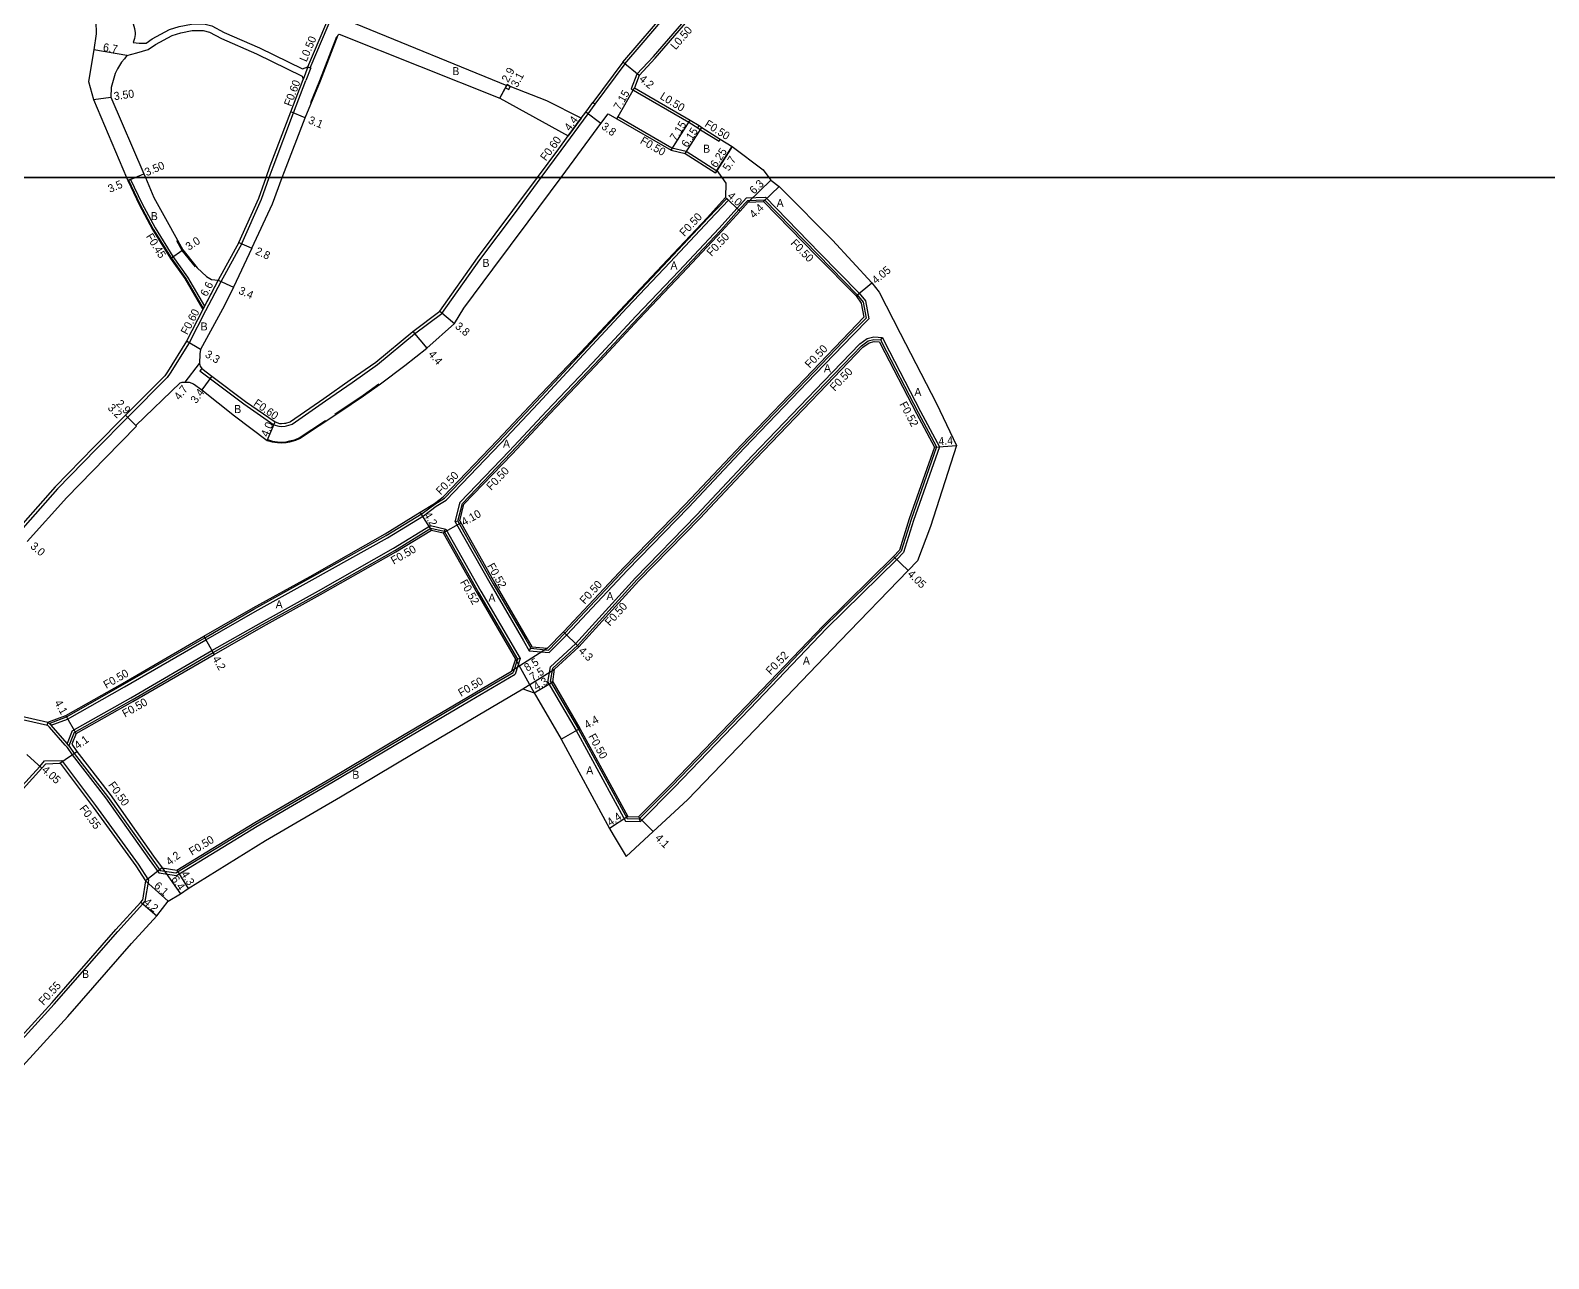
# Model space of a CAD drawing. Header units: metres. Extents: x -24000 to -21600, y -87000 to -84000.
# Drawn here: x -23771.3 to -23467.7, y -86616.2 to -86370.6 of the extents above; entities that cross this region are included whole.
import ezdxf

# ---------------------------------------------------------------- set-up
doc = ezdxf.new("R2010")
doc.units = ezdxf.units.M
doc.header["$LTSCALE"] = 2.5
for name, color, linetype in [('側溝・桝', 7, 'Continuous'), ('図郭', 7, 'Continuous'), ('幅員', 7, 'Continuous'), ('歩道・分離帯・安全施設', 7, 'Continuous'), ('舗装', 7, 'Continuous'), ('道路', 7, 'Continuous')]:
    doc.layers.add(name, color=color, linetype=linetype)
doc.styles.get("Standard").update_dxf_attribs({"font": ''})
doc.styles.get('Standard').set_extended_font_data('@MS PGothic')

msp = doc.modelspace()

# ---------------------------------------------------------------- linework, layer by layer
at = {"layer": '側溝・桝', "flags": 128}
for points in [[(-23715.28, -86378.06), (-23711.71, -86369.6), (-23710.13, -86365.66), (-23703.12, -86346.71)], [(-23652.39, -86377.25), (-23649.16, -86373.47), (-23640.57, -86363.43), (-23636.53, -86359.16), (-23633.09, -86356.14), (-23631.73, -86355.21)], [(-23649.97, -86379.33), (-23646.67, -86375.78), (-23637.95, -86365.73), (-23634.32, -86361.97), (-23633, -86360.79), (-23631.62, -86359.69), (-23631.15, -86359.37)], [(-23715.75, -86377.88), (-23716.71, -86380.39)], [(-23715.19, -86378.1), (-23716.15, -86380.6)], [(-23715.75, -86377.88), (-23715.28, -86378.06), (-23715.19, -86378.1)], [(-23652.39, -86377.25), (-23658.42, -86385.32)], [(-23649.97, -86379.33), (-23651.1, -86382.27)], [(-23723.48, -86400), (-23722.72, -86397.86), (-23718.61, -86387.09), (-23716.15, -86380.6)], [(-23651.1, -86382.27), (-23639.6, -86388.94), (-23637.83, -86390.05)], [(-23669.11, -86400), (-23665.11, -86394.62), (-23659.74, -86387.29), (-23658.33, -86385.37)], [(-23658.33, -86385.37), (-23658.42, -86385.32), (-23658.82, -86385.02)], [(-23661.1, -86388.12), (-23663.7, -86391.67)], [(-23653.77, -86387.84), (-23654.01, -86388.27)], [(-23653.77, -86387.84), (-23642.98, -86394.08), (-23640.12, -86394.74), (-23634, -86398.66)], [(-23637.83, -86390.05), (-23637.56, -86389.63)], [(-23637.83, -86390.05), (-23637.24, -86390.46), (-23633.56, -86392.74)], [(-23633.56, -86392.74), (-23633.3, -86392.32)], [(-23751.22, -86400.38), (-23751.64, -86400.56)], [(-23751.64, -86400.56), (-23749.35, -86405.32), (-23746.69, -86410.31), (-23743.12, -86416.08), (-23740.22, -86420.14), (-23736.69, -86426.21)], [(-23751.22, -86400.38), (-23748.95, -86405.12), (-23746.3, -86410.09), (-23742.74, -86415.83), (-23739.85, -86419.9), (-23736.44, -86425.75)], [(-23729, -86413.22), (-23725.04, -86404.37), (-23723.48, -86400)], [(-23681.38, -86416.46), (-23674.28, -86406.98), (-23669.11, -86400)], [(-23628.06, -86404.09), (-23624.24, -86403.95)], [(-23624.24, -86403.95), (-23613.46, -86415.04), (-23605.57, -86423.15), (-23604.3, -86424.69), (-23603.64, -86428.26)], [(-23690.36, -86465.31), (-23688.46, -86464.14), (-23677.57, -86452.8), (-23670.1, -86444.83), (-23661.02, -86435.03), (-23652.28, -86425.64), (-23643.72, -86416.61), (-23635.78, -86408.16), (-23632.03, -86404.23)], [(-23690.1, -86465.73), (-23688.13, -86464.51), (-23677.2, -86453.14), (-23669.73, -86445.17), (-23660.66, -86435.37), (-23651.92, -86425.98), (-23643.35, -86416.95), (-23635.41, -86408.5), (-23631.66, -86404.57)], [(-23686.31, -86468.85), (-23685.33, -86464.91), (-23675.54, -86454.73), (-23668.07, -86446.75), (-23658.85, -86437.08), (-23650.11, -86427.69), (-23641.54, -86418.66), (-23633.59, -86410.19), (-23629.94, -86406.16), (-23628.06, -86404.09)], [(-23685.78, -86468.74), (-23684.87, -86465.16), (-23675.18, -86455.07), (-23667.71, -86447.1), (-23658.48, -86437.42), (-23649.75, -86428.04), (-23641.17, -86419), (-23633.22, -86410.53), (-23629.57, -86406.5), (-23627.83, -86404.59)], [(-23632.03, -86404.23), (-23631.66, -86404.57)], [(-23627.83, -86404.59), (-23624.45, -86404.46)], [(-23624.45, -86404.46), (-23613.82, -86415.39), (-23605.95, -86423.47), (-23604.75, -86424.92), (-23604.17, -86428.1)], [(-23729, -86413.22), (-23733.17, -86420.84)], [(-23718.92, -86449.34), (-23712.27, -86444.67), (-23706.93, -86440.99), (-23701.83, -86437.41), (-23694.43, -86431.26), (-23688.96, -86427.17), (-23681.38, -86416.46)], [(-23733.7, -86420.55), (-23736.44, -86425.75), (-23736.69, -86426.21), (-23736.77, -86426.37)], [(-23733.17, -86420.84), (-23736.24, -86426.64)], [(-23736.24, -86426.64), (-23739.5, -86433.04), (-23743.33, -86439.15), (-23743.89, -86440.01), (-23751.79, -86447.94), (-23758.07, -86454.3), (-23765.85, -86462.26), (-23773.77, -86471.24), (-23778.92, -86476.39)], [(-23667.68, -86494.48), (-23664.38, -86491.12), (-23652.23, -86478.17), (-23640.02, -86465.66), (-23628.81, -86453.74), (-23614.6, -86438.93), (-23607.18, -86431.18), (-23604.17, -86428.1)], [(-23667.49, -86495), (-23664.02, -86491.47), (-23651.87, -86478.52), (-23639.66, -86466), (-23628.44, -86454.08), (-23614.24, -86439.27), (-23606.82, -86431.53), (-23603.64, -86428.26)], [(-23667.79, -86500.9), (-23667.28, -86497.86), (-23662.24, -86493.22), (-23650.27, -86480.05), (-23638.05, -86467.54), (-23626.84, -86455.61), (-23612.64, -86440.81), (-23605.41, -86433.27), (-23603.92, -86432.2), (-23602.64, -86431.87), (-23600.89, -86432)], [(-23667.26, -86500.81), (-23666.81, -86498.1), (-23661.89, -86493.57), (-23649.9, -86480.4), (-23637.69, -86467.88), (-23626.47, -86455.95), (-23612.27, -86441.16), (-23605.08, -86433.65), (-23603.71, -86432.66), (-23602.6, -86432.38), (-23601.24, -86432.48)], [(-23601.24, -86432.48), (-23600.89, -86432), (-23600.51, -86432.76), (-23593.27, -86446.76), (-23589.49, -86453.84), (-23594.66, -86468.56), (-23596.66, -86474.97), (-23598.01, -86476.41), (-23612.1, -86490.16), (-23625.87, -86504.65), (-23642.46, -86521.91), (-23649.29, -86528.77), (-23649.51, -86528.26)], [(-23601.24, -86432.48), (-23600.98, -86433), (-23593.73, -86447), (-23590.06, -86453.88), (-23595.15, -86468.4), (-23597.12, -86474.7), (-23598.39, -86476.05), (-23612.47, -86489.8), (-23626.24, -86504.29), (-23642.84, -86521.55), (-23649.51, -86528.26)], [(-23736.99, -86438.19), (-23737.35, -86438.67)], [(-23737.35, -86438.67), (-23728.6, -86445.25), (-23722.57, -86449.43), (-23721.58, -86449.74), (-23721.02, -86449.81), (-23720.33, -86449.75), (-23720.03, -86449.68), (-23719.09, -86449.41), (-23718.92, -86449.34)], [(-23767.49, -86509.17), (-23764.01, -86507.87), (-23752.68, -86501.41), (-23736.4, -86492.03), (-23726.55, -86486.32), (-23715.15, -86480.01), (-23700.11, -86471.6), (-23692.91, -86467.19), (-23690.36, -86465.31)], [(-23767.07, -86509.54), (-23763.8, -86508.33), (-23752.43, -86501.84), (-23736.15, -86492.47), (-23726.3, -86486.76), (-23714.91, -86480.45), (-23699.85, -86472.03), (-23692.65, -86467.62), (-23690.1, -86465.73)], [(-23691.26, -86469.58), (-23688.16, -86470.31)], [(-23691.17, -86470.11), (-23688.52, -86470.74)], [(-23688.52, -86470.74), (-23688.16, -86470.31)], [(-23685.78, -86468.74), (-23686.31, -86468.85), (-23679.15, -86481.54), (-23672.65, -86492.64)], [(-23685.78, -86468.74), (-23678.69, -86481.28), (-23672.2, -86492.38)], [(-23672.65, -86492.64), (-23671.54, -86494.62), (-23671.21, -86494.14)], [(-23672.2, -86492.38), (-23671.21, -86494.14)], [(-23671.54, -86494.62), (-23667.49, -86495)], [(-23671.21, -86494.14), (-23667.68, -86494.48)], [(-23673.87, -86496.28), (-23674.75, -86498.96)], [(-23673.32, -86496.2), (-23674.34, -86499.29)], [(-23673.32, -86496.2), (-23673.87, -86496.28)], [(-23742.17, -86539.06), (-23726.16, -86529.29), (-23711.21, -86520.54), (-23696.67, -86511.91), (-23683.65, -86504.19), (-23674.75, -86498.96)], [(-23742.06, -86539.59), (-23725.91, -86529.72), (-23710.95, -86520.97), (-23696.41, -86512.34), (-23683.39, -86504.63), (-23674.34, -86499.29)], [(-23667.79, -86500.9), (-23662.12, -86510.59), (-23652.26, -86528.68)], [(-23667.26, -86500.81), (-23661.68, -86510.34), (-23651.96, -86528.19)], [(-23780.11, -86506.83), (-23775.74, -86507.68), (-23767.83, -86509.54), (-23767.74, -86508.94)], [(-23763.88, -86513.98), (-23763.92, -86513.94), (-23764.29, -86513.51), (-23767.43, -86509.89), (-23767.83, -86509.54)], [(-23763.48, -86513.68), (-23763.54, -86513.61), (-23763.91, -86513.18), (-23767.07, -86509.54), (-23767.49, -86509.17), (-23767.74, -86508.94)], [(-23762.88, -86510.65), (-23763.91, -86513.18)], [(-23762.48, -86511), (-23763.54, -86513.61)], [(-23763.88, -86513.98), (-23762.9, -86515.44), (-23756.21, -86524.05), (-23747.52, -86536.35), (-23745.57, -86539.06)], [(-23763.48, -86513.68), (-23762.49, -86515.15), (-23755.81, -86523.76), (-23747.11, -86536.06), (-23745.29, -86538.59)], [(-23804.93, -86556.91), (-23802.4, -86553.91), (-23793.16, -86543.37), (-23780.06, -86529.45), (-23769.37, -86517.74), (-23768.4, -86516.67)], [(-23768.4, -86516.67), (-23764.98, -86516.57)], [(-23764.98, -86516.57), (-23764.84, -86516.78), (-23758.23, -86525.59), (-23749.71, -86537.33), (-23747.62, -86540.49), (-23748.34, -86544.76)], [(-23651.96, -86528.19), (-23649.51, -86528.26)], [(-23652.26, -86528.68), (-23649.29, -86528.77)], [(-23745.57, -86539.06), (-23742.06, -86539.59)], [(-23745.29, -86538.59), (-23742.17, -86539.06)], [(-23786.8, -86587.48), (-23786.05, -86586.66), (-23776.84, -86576.69), (-23766.51, -86565.31), (-23753.78, -86550.74), (-23748.76, -86545.25), (-23748.34, -86544.76)]]:
    msp.add_lwpolyline(points, dxfattribs=at)
msp.add_lwpolyline([(-23676.23, -86382.06), (-23675.62, -86382.39), (-23675.29, -86381.78), (-23675.9, -86381.44)], close=True, dxfattribs=at)
at = {"layer": '側溝・桝'}
for points in [[(-23762.88, -86510.65), (-23751.18, -86504.04), (-23734.94, -86494.58), (-23725.07, -86488.97), (-23713.67, -86482.65), (-23698.62, -86474.13), (-23691.26, -86469.58)], [(-23762.48, -86511), (-23750.93, -86504.47), (-23734.7, -86495.01), (-23724.82, -86489.4), (-23713.43, -86483.09), (-23698.36, -86474.56), (-23691.17, -86470.11)], [(-23688.52, -86470.74), (-23681.62, -86482.96), (-23673.87, -86496.28)], [(-23688.16, -86470.31), (-23681.17, -86482.7), (-23673.32, -86496.2)]]:
    msp.add_lwpolyline(points, dxfattribs=at)
at = {"layer": '図郭'}
for points in [[(-24000, -86400), (-23200, -86400), (-23200, -85800), (-24000, -85800)], [(-24000, -87000), (-23200, -87000), (-23200, -86400), (-24000, -86400)]]:
    msp.add_lwpolyline(points, close=True, dxfattribs=at)
at = {"layer": '幅員', "flags": 128}
for points in [[(-23751.94, -86375.58), (-23758.55, -86374.5)], [(-23649.53, -86379.6), (-23652.77, -86376.93)], [(-23677.38, -86384.17), (-23675.9, -86381.44)], [(-23677.38, -86384.17), (-23676, -86381.62)], [(-23654.01, -86388.27), (-23650.48, -86382.05)], [(-23758.63, -86384.42), (-23755.16, -86383.94)], [(-23716.31, -86388.06), (-23719.17, -86386.88)], [(-23663.7, -86391.67), (-23661.1, -86388.12)], [(-23657.16, -86389.18), (-23660.22, -86386.93)], [(-23643.16, -86394.55), (-23639.33, -86388.51)], [(-23640.31, -86395.2), (-23636.97, -86390.04)], [(-23630.94, -86393.8), (-23634.27, -86399.09)], [(-23633.98, -86398.62), (-23630.94, -86393.8)], [(-23751.77, -86400.62), (-23750.32, -86400)], [(-23750.32, -86400), (-23748.56, -86399.25)], [(-23627.71, -86404.94), (-23623.2, -86400.54)], [(-23632.27, -86404.02), (-23629.32, -86406.72)], [(-23624.65, -86404.82), (-23621.53, -86401.79)], [(-23729.54, -86412.97), (-23727, -86414.13)], [(-23743.24, -86416.17), (-23740.75, -86414.5)], [(-23733.7, -86420.55), (-23736.77, -86426.37)], [(-23733.7, -86420.55), (-23730.61, -86421.92)], [(-23606.14, -86423.64), (-23603.03, -86421.04)], [(-23689.39, -86426.75), (-23686.48, -86429.18)], [(-23694.8, -86430.79), (-23691.97, -86434.15)], [(-23737.23, -86434.4), (-23740.02, -86432.74)], [(-23740.3, -86440.9), (-23737.45, -86437.22)], [(-23734.97, -86439.71), (-23736.97, -86442.46)], [(-23750, -86449.75), (-23752.21, -86447.51)], [(-23752.21, -86447.51), (-23750.17, -86449.58)], [(-23723.88, -86452.56), (-23722.3, -86448.88)], [(-23590.49, -86453.91), (-23586.1, -86453.61)], [(-23691.08, -86470.49), (-23693.29, -86466.92)], [(-23688.75, -86471.04), (-23685.18, -86469.03)], [(-23598.67, -86475.77), (-23595.76, -86478.59)], [(-23736.57, -86491.73), (-23734.49, -86495.37)], [(-23664.67, -86490.84), (-23661.6, -86493.86)], [(-23667.88, -86494.11), (-23675.03, -86498.7)], [(-23672.81, -86502.25), (-23666.43, -86498.3)], [(-23670.53, -86503.01), (-23666.81, -86500.85)], [(-23762.11, -86511.2), (-23764.14, -86507.6)], [(-23665.15, -86512.29), (-23661.36, -86510.16)], [(-23771.96, -86515.39), (-23768.96, -86518.11)], [(-23765.35, -86517.13), (-23761.99, -86514.79)], [(-23651.77, -86527.76), (-23655.44, -86530.18)], [(-23649.67, -86527.86), (-23646.75, -86530.78)], [(-23744.92, -86538.04), (-23748.21, -86540.63)], [(-23748.21, -86540.63), (-23743.68, -86544.72)], [(-23744.92, -86538.04), (-23741.21, -86543.25)], [(-23741.96, -86538.49), (-23739.72, -86542.16)], [(-23749.17, -86544.89), (-23745.97, -86547.6)]]:
    msp.add_lwpolyline(points, dxfattribs=at)
at = {"layer": '歩道・分離帯・安全施設', "flags": 128}
for points in [[(-23715.2, -86384.99), (-23713.4, -86380.6), (-23709.99, -86371.8)], [(-23738.22, -86417.87), (-23740.87, -86414.59), (-23741.95, -86412.66)], [(-23710.41, -86447.35), (-23709.68, -86446.86), (-23704.71, -86443.51), (-23701.56, -86441.28)], [(-23723.82, -86452.42), (-23722.86, -86452.72), (-23721.84, -86452.87), (-23721.11, -86452.9), (-23720.13, -86452.83), (-23719.39, -86452.68), (-23718.24, -86452.37), (-23717.52, -86452.08), (-23712.26, -86448.58)]]:
    msp.add_lwpolyline(points, dxfattribs=at)
at = {"layer": '舗装'}
for points in [[(-23634, -86398.66), (-23630.99, -86393.89)], [(-23674.25, -86496.32), (-23670.53, -86503.01)]]:
    msp.add_lwpolyline(points, dxfattribs=at)
at = {"layer": '道路', "flags": 128}
for points in [[(-23770.46, -86346.71), (-23769.16, -86349.2), (-23767.36, -86352.39), (-23764.56, -86356.74), (-23761.21, -86362.28), (-23758.35, -86368.43), (-23758.19, -86369.19), (-23758.16, -86369.52), (-23758.15, -86369.78), (-23758.13, -86370.3), (-23758.12, -86370.78), (-23758.12, -86371.28), (-23758.55, -86374.5), (-23759.64, -86380.8), (-23758.63, -86384.42), (-23752.04, -86400)], [(-23767.01, -86346.71), (-23766.52, -86347.72), (-23764.65, -86350.51), (-23761.81, -86354.41), (-23758.79, -86357.86), (-23755.8, -86361.74), (-23755.66, -86361.91), (-23755.45, -86362.18), (-23755.32, -86362.35), (-23751.66, -86367.09), (-23750.98, -86368.48), (-23750.7, -86369.29), (-23750.45, -86370.19), (-23750.31, -86371.11), (-23750.3, -86371.44), (-23750.43, -86372.24), (-23750.67, -86373.01)], [(-23715.75, -86377.88), (-23712.17, -86369.41), (-23710.6, -86365.48), (-23703.66, -86346.71)], [(-23649.53, -86379.6), (-23646.3, -86376.12), (-23637.58, -86366.07), (-23633.98, -86362.34), (-23632.68, -86361.17), (-23631.3, -86360.08), (-23630.87, -86359.79), (-23628.74, -86358.7), (-23624.34, -86356.9), (-23622.45, -86356.25), (-23620.55, -86355.68), (-23618.73, -86355.28), (-23614.89, -86355.1), (-23604.61, -86355.38), (-23594.9, -86356.19), (-23587.44, -86356.35), (-23579.13, -86355.45), (-23575.73, -86354.74), (-23573.49, -86353.95), (-23565.73, -86349.61)], [(-23652.77, -86376.93), (-23649.54, -86373.15), (-23640.95, -86363.1), (-23636.88, -86358.8), (-23633.39, -86355.75), (-23631.99, -86354.78), (-23630.82, -86354.15), (-23628.05, -86353.01)], [(-23751.94, -86375.58), (-23749.98, -86375.11), (-23747.71, -86374.44), (-23746.22, -86373.38), (-23742.92, -86371.64), (-23741.18, -86371.07), (-23738.92, -86370.63), (-23736.69, -86370.62), (-23735.45, -86370.93), (-23733.06, -86372.2), (-23726.03, -86375.28), (-23716.93, -86379.73), (-23716.71, -86380.39)], [(-23750.67, -86373.01), (-23749.5, -86373.12), (-23748.13, -86373.12), (-23746.91, -86372.25), (-23743.44, -86370.42), (-23741.51, -86369.79), (-23739.06, -86369.32), (-23736.54, -86369.3), (-23734.98, -86369.69), (-23732.48, -86371.01), (-23725.47, -86374.09), (-23716.86, -86378.3), (-23715.75, -86377.88)], [(-23706.3, -86369.24), (-23676, -86381.62)], [(-23720.89, -86400), (-23720.44, -86398.78), (-23716.31, -86388.06), (-23713.26, -86380.66), (-23709.72, -86371.51)], [(-23709.72, -86371.51), (-23709.49, -86371.33)], [(-23709.49, -86371.33), (-23677.38, -86384.17), (-23663.7, -86391.67)], [(-23751.94, -86375.58), (-23752.46, -86376.27), (-23753, -86376.94), (-23753.01, -86376.96), (-23753.82, -86378.31), (-23754.27, -86379.24), (-23755.13, -86381.98), (-23755.16, -86383.94), (-23748.56, -86399.25), (-23748.23, -86400)], [(-23652.77, -86376.93), (-23658.82, -86385.02)], [(-23649.53, -86379.6), (-23650.48, -86382.05)], [(-23724.12, -86400), (-23723.29, -86397.65), (-23719.17, -86386.88), (-23716.71, -86380.39)], [(-23676, -86381.62), (-23675.9, -86381.44), (-23675.29, -86381.78)], [(-23650.48, -86382.05), (-23639.33, -86388.51), (-23637.56, -86389.63), (-23636.97, -86390.04), (-23633.3, -86392.32), (-23630.94, -86393.8), (-23624.76, -86398.48), (-23623.61, -86400)], [(-23661.1, -86388.12), (-23660.22, -86386.93), (-23658.82, -86385.02)], [(-23665.12, -86400), (-23662.5, -86396.47), (-23657.16, -86389.18), (-23655.75, -86387.26)], [(-23655.75, -86387.26), (-23654.01, -86388.27), (-23643.16, -86394.55), (-23640.31, -86395.2), (-23634.27, -86399.09)], [(-23669.85, -86400), (-23665.6, -86394.26), (-23663.7, -86391.67)], [(-23771.88, -86472.79), (-23763.98, -86463.99), (-23756.22, -86456.06), (-23750, -86449.75), (-23750.17, -86449.58), (-23741.32, -86441.07), (-23740.89, -86440.93), (-23740.75, -86440.91), (-23740.3, -86440.9), (-23739.49, -86440.93), (-23738.62, -86441.27), (-23736.97, -86442.46), (-23730.46, -86447.68), (-23723.88, -86452.56), (-23722.89, -86452.87), (-23721.85, -86453.01), (-23721.11, -86453.05), (-23720.11, -86452.98), (-23719.35, -86452.83), (-23718.19, -86452.51), (-23717.45, -86452.22), (-23709.6, -86446.99), (-23704.63, -86443.63), (-23701.22, -86441.23), (-23696.37, -86437.62), (-23691.97, -86434.15), (-23686.48, -86429.18), (-23684.59, -86426.13), (-23678.78, -86418.32), (-23671.72, -86408.9), (-23665.12, -86400)], [(-23752.04, -86400), (-23751.77, -86400.62), (-23749.48, -86405.39), (-23746.82, -86410.39), (-23743.24, -86416.17), (-23740.35, -86420.23), (-23736.77, -86426.37)], [(-23748.23, -86400), (-23746.54, -86403.99), (-23743.93, -86408.81), (-23740.75, -86414.5), (-23737.87, -86418.07), (-23736.01, -86419.81), (-23735.01, -86420.42), (-23733.7, -86420.55)], [(-23729.54, -86412.97), (-23725.6, -86404.15), (-23724.12, -86400)], [(-23727, -86414.13), (-23722.83, -86405.25), (-23720.89, -86400)], [(-23681.87, -86416.1), (-23674.76, -86406.62), (-23669.85, -86400)], [(-23623.61, -86400), (-23623.2, -86400.54), (-23621.53, -86401.79), (-23620.78, -86402.56), (-23610.89, -86412.52), (-23603.03, -86421.04), (-23601.52, -86422.95), (-23597.32, -86431.14), (-23590.06, -86445.17), (-23586.1, -86453.61), (-23591.28, -86469.77), (-23593.89, -86476.65), (-23595.76, -86478.59), (-23609.44, -86492.7), (-23624.7, -86508.61), (-23639.88, -86524.44), (-23646.75, -86530.78), (-23652.13, -86535.74)], [(-23634.27, -86399.09), (-23633.98, -86398.62), (-23632.99, -86400)], [(-23632.99, -86400), (-23632.18, -86401.12), (-23632.27, -86404.02)], [(-23690.45, -86465.16), (-23688.71, -86463.85), (-23677.84, -86452.54), (-23670.37, -86444.57), (-23661.16, -86434.91), (-23652.41, -86425.52), (-23643.85, -86416.49), (-23635.91, -86408.04), (-23632.27, -86404.02)], [(-23685.41, -86468.62), (-23684.58, -86465.32), (-23674.94, -86455.29), (-23667.47, -86447.32), (-23658.24, -86437.65), (-23649.51, -86428.26), (-23640.93, -86419.23), (-23632.97, -86410.75), (-23629.32, -86406.72), (-23627.71, -86404.94)], [(-23627.71, -86404.94), (-23624.65, -86404.82)], [(-23624.65, -86404.82), (-23614.1, -86415.67), (-23606.14, -86423.64), (-23605.11, -86425.11), (-23604.6, -86427.96)], [(-23729.54, -86412.97), (-23733.7, -86420.55)], [(-23727, -86414.13), (-23730.61, -86421.92), (-23732.42, -86425.62), (-23737.23, -86434.4), (-23737.35, -86435.27), (-23737.45, -86437.22), (-23737.31, -86437.75), (-23736.99, -86438.19), (-23734.97, -86439.71), (-23728.25, -86444.77), (-23722.3, -86448.88), (-23721.45, -86449.16), (-23721.01, -86449.21), (-23720.42, -86449.15), (-23720.18, -86449.1), (-23719.3, -86448.84), (-23719.21, -86448.81)], [(-23719.21, -86448.81), (-23712.61, -86444.18), (-23707.28, -86440.49), (-23702.2, -86436.93), (-23694.8, -86430.79), (-23689.39, -86426.75), (-23681.87, -86416.1)], [(-23736.77, -86426.37), (-23740.02, -86432.74), (-23743.83, -86438.83), (-23744.36, -86439.63), (-23752.21, -86447.51), (-23758.5, -86453.88), (-23766.29, -86461.85), (-23774.21, -86470.83), (-23779.34, -86475.96)], [(-23667.88, -86494.11), (-23664.67, -86490.84), (-23652.52, -86477.89), (-23640.31, -86465.38), (-23629.1, -86453.46), (-23614.89, -86438.65), (-23607.47, -86430.91), (-23604.6, -86427.96)], [(-23666.81, -86500.85), (-23666.43, -86498.3), (-23661.6, -86493.86), (-23649.61, -86480.67), (-23637.4, -86468.16), (-23626.18, -86456.23), (-23611.99, -86441.43), (-23604.82, -86433.95), (-23603.53, -86433.03), (-23602.56, -86432.78), (-23601.49, -86432.86)], [(-23601.49, -86432.86), (-23601.33, -86433.18), (-23594.08, -86447.19), (-23590.49, -86453.91), (-23595.53, -86468.27), (-23597.48, -86474.5), (-23598.67, -86475.77), (-23612.68, -86489.59), (-23626.53, -86504.02), (-23643.1, -86521.29), (-23649.67, -86527.86)], [(-23691.08, -86470.49), (-23688.75, -86471.04)], [(-23685.41, -86468.62), (-23678.37, -86481.09), (-23670.96, -86493.82)], [(-23670.96, -86493.82), (-23667.88, -86494.11)], [(-23674.25, -86496.32), (-23675.03, -86498.7)], [(-23741.96, -86538.49), (-23726.36, -86528.97), (-23711.38, -86520.24), (-23696.86, -86511.58), (-23683.84, -86503.88), (-23675.03, -86498.7)], [(-23666.81, -86500.85), (-23661.36, -86510.16), (-23651.77, -86527.76)], [(-23792.31, -86618.03), (-23787.09, -86598.48), (-23786.1, -86594.19), (-23785.77, -86592.82), (-23785.19, -86591.81), (-23784.55, -86590.69), (-23783.37, -86589.14), (-23774.13, -86579.14), (-23763.78, -86567.74), (-23751.06, -86553.17), (-23745.97, -86547.6), (-23743.68, -86544.72), (-23741.21, -86543.25), (-23739.72, -86542.16), (-23724.21, -86532.57), (-23709.23, -86523.85), (-23694.7, -86515.18), (-23681.71, -86507.5), (-23672.81, -86502.25)], [(-23672.81, -86502.25), (-23670.53, -86503.01)], [(-23670.53, -86503.01), (-23665.15, -86512.29), (-23655.44, -86530.18), (-23654.71, -86531.41), (-23652.13, -86535.74)], [(-23780, -86506.24), (-23775.61, -86507.1), (-23767.74, -86508.94)], [(-23762.11, -86511.2), (-23762.97, -86513.33)], [(-23762.97, -86513.33), (-23761.99, -86514.79), (-23755.31, -86523.39), (-23746.61, -86535.7), (-23744.92, -86538.04)], [(-23804.51, -86557.27), (-23801.98, -86554.27), (-23792.75, -86543.74), (-23779.65, -86529.83), (-23768.96, -86518.11), (-23768.15, -86517.22)], [(-23768.15, -86517.22), (-23765.35, -86517.13), (-23765.29, -86517.09), (-23758.68, -86525.91), (-23750.15, -86537.66), (-23748.21, -86540.63), (-23748.86, -86544.52)], [(-23651.77, -86527.76), (-23649.67, -86527.86)], [(-23744.92, -86538.04), (-23741.96, -86538.49)], [(-23787.03, -86586.92), (-23786.45, -86586.29), (-23777.24, -86576.32), (-23766.92, -86564.95), (-23754.19, -86550.37), (-23749.17, -86544.89), (-23748.86, -86544.52)]]:
    msp.add_lwpolyline(points, dxfattribs=at)
at = {"layer": '道路'}
for points in [[(-23661.1, -86388.12), (-23668.02, -86384.67), (-23675.29, -86381.78)], [(-23700.31, -86471.26), (-23693.29, -86466.92), (-23690.45, -86465.16)], [(-23698.17, -86474.87), (-23691.08, -86470.49)], [(-23767.74, -86508.94), (-23764.14, -86507.6), (-23752.83, -86501.15), (-23736.57, -86491.73), (-23726.69, -86486.06), (-23715.3, -86479.75), (-23700.31, -86471.26)], [(-23688.75, -86471.04), (-23681.92, -86483.13), (-23674.25, -86496.32)], [(-23762.11, -86511.2), (-23750.74, -86504.79), (-23734.49, -86495.37), (-23724.64, -86489.73), (-23713.24, -86483.41), (-23698.17, -86474.87)]]:
    msp.add_lwpolyline(points, dxfattribs=at)

# ---------------------------------------------------------------- texts
at = {"layer": '側溝・桝'}
for s, rotation, p in [('L0.50', 49.0494, (-23642.23, -86374.59)), ('L0.50', 67.1293, (-23716.04, -86377)), ('F0.60', 69.2144, (-23719.12, -86385.9)), ('L0.50', 328.3682, (-23645.51, -86384.18)), ('F0.50', 327.746, (-23636.58, -86389.71)), ('F0.60', 53.4443, (-23668.18, -86396.81)), ('F0.50', 329.9488, (-23649.48, -86393.09)), ('F0.50', 46.8003, (-23640.48, -86411.9)), ('F0.45', 301.8063, (-23748.21, -86411.78)), ('F0.50', 46.8003, (-23635.05, -86415.88)), ('F0.50', 314.1853, (-23619.36, -86413.24)), ('F0.60', 62.1103, (-23739.88, -86431.57)), ('F0.50', 46.2239, (-23615.43, -86438.25)), ('F0.50', 46.2239, (-23610.42, -86442.83)), ('F0.60', 325.2938, (-23726.77, -86445.48)), ('F0.52', 298.1077, (-23597.53, -86445.32)), ('F0.50', 46.144, (-23679.11, -86462.66)), ('F0.50', 46.144, (-23689.2, -86463.57)), ('F0.50', 29.5291, (-23698.62, -86477.43)), ('F0.52', 299.4532, (-23679.98, -86477.65)), ('F0.52', 299.453, (-23685.41, -86480.93)), ('F0.50', 47.7151, (-23660.41, -86485.44)), ('F0.50', 47.7151, (-23655.38, -86489.82)), ('F0.52', 46.1853, (-23623.23, -86499.55)), ('F0.50', 29.7025, (-23756.08, -86502.26)), ('F0.50', 30.4804, (-23685.14, -86503.87)), ('F0.50', 29.4836, (-23752.33, -86508.01)), ('F0.50', 298.5783, (-23659.73, -86511.73)), ('F0.50', 305.2683, (-23755.76, -86521.48)), ('F0.55', 306.6975, (-23761.51, -86526.19)), ('F0.50', 31.399, (-23738.94, -86535.63)), ('F0.55', 47.5421, (-23768.61, -86565.62))]:
    msp.add_text(s, height=1.6, rotation=rotation, dxfattribs=at).set_placement(p)
at = {"layer": '幅員'}
for s, rotation, p in [('6.7', 350.7112, (-23756.81, -86374.69)), ('2.9', 61.5623, (-23675.73, -86381.13)), ('3.1', 61.5623, (-23673.89, -86382.12)), ('3.50', 7.9834, (-23754.45, -86384.55)), ('7.15', 60.4248, (-23653.38, -86386.64)), ('4.2', 320.4906, (-23649.66, -86380.54)), ('3.1', 337.6384, (-23715.82, -86389.12)), ('4.4', 53.7455, (-23663.38, -86390.81)), ('7.15', 57.6041, (-23642.19, -86392.83)), ('3.8', 323.7449, (-23657.23, -86390.12)), ('6.15', 57.0557, (-23639.9, -86394.13)), ('6.25', 57.0948, (-23634.11, -86398.19)), ('3.50', 23.1157, (-23747.99, -86399.77)), ('5.7', 57.0948, (-23631.62, -86398.84)), ('3.5', 23.1157, (-23755.33, -86403.09)), ('6.3', 44.3034, (-23626.54, -86403.45)), ('4.0', 317.4983, (-23632.01, -86403.88)), ('4.4', 44.2846, (-23626.56, -86408.27)), ('3.0', 33.7354, (-23739.55, -86414.67)), ('2.8', 335.4646, (-23726.42, -86415.28)), ('4.05', 39.8023, (-23602.19, -86421.39)), ('6.6', 62.1103, (-23735.98, -86423.94)), ('3.4', 336.1169, (-23729.77, -86423.17)), ('3.8', 320.1738, (-23686.46, -86429.99)), ('3.3', 329.2044, (-23736.47, -86435.78)), ('4.4', 310.1994, (-23691.79, -86435.41)), ('4.7', 52.1753, (-23741.43, -86444.64)), ('3.4', 53.8841, (-23738.09, -86445.33)), ('3.2', 314.6783, (-23755.91, -86446.19)), ('2.9', 314.6783, (-23754.23, -86445.37)), ('4.0', 66.6857, (-23723.79, -86452)), ('4.4', 3.9128, (-23589.63, -86453.53)), ('4.2', 301.7256, (-23692.66, -86467.47)), ('4.10', 29.4532, (-23684.52, -86469.72)), ('3.0', 319.7635, (-23771.38, -86473.96)), ('4.05', 315.9101, (-23596.01, -86479.46)), ('4.3', 315.5118, (-23661.77, -86494.81)), ('4.2', 299.8288, (-23734.93, -86496.2)), ('8.5', 32.6634, (-23671.89, -86498.85)), ('7.5', 31.7812, (-23670.83, -86500.73)), ('4.3', 30.0791, (-23670.1, -86502.64)), ('4.1', 299.3948, (-23766.51, -86505)), ('4.4', 29.2797, (-23659.98, -86510.29)), ('4.1', 34.918, (-23761.79, -86514.4)), ('4.05', 317.7992, (-23769.09, -86518.64)), ('4.4', 33.3436, (-23655.32, -86529.77)), ('4.1', 314.9783, (-23646.46, -86532.19)), ('4.2', 38.2624, (-23743.39, -86537.65)), ('6.4', 305.5093, (-23743.18, -86540.32)), ('4.3', 301.4334, (-23741.2, -86539.25)), ('6.1', 317.8724, (-23746.66, -86541.82)), ('4.2', 319.7662, (-23748.73, -86545.14))]:
    msp.add_text(s, height=1.6, rotation=rotation, dxfattribs=at).set_placement(p)
at = {"layer": '舗装'}
for s, p in [('B', (-23686.88, -86379.54)), ('B', (-23636.73, -86395.05)), ('B', (-23747.17, -86408.52)), ('A', (-23622.04, -86405.9)), ('B', (-23680.85, -86417.87)), ('A', (-23643.27, -86418.4)), ('B', (-23737.21, -86430.59)), ('A', (-23612.59, -86438.93)), ('A', (-23594.5, -86443.69)), ('B', (-23730.49, -86447.1)), ('A', (-23676.76, -86454.03)), ('A', (-23656.07, -86484.51)), ('A', (-23722.21, -86486.14)), ('A', (-23679.67, -86484.83)), ('A', (-23616.79, -86497.4)), ('B', (-23706.88, -86520.22)), ('A', (-23660.11, -86519.32)), ('B', (-23760.91, -86560.06))]:
    msp.add_text(s, height=1.6, dxfattribs=at).set_placement(p)

doc.saveas('drawing.dxf')
